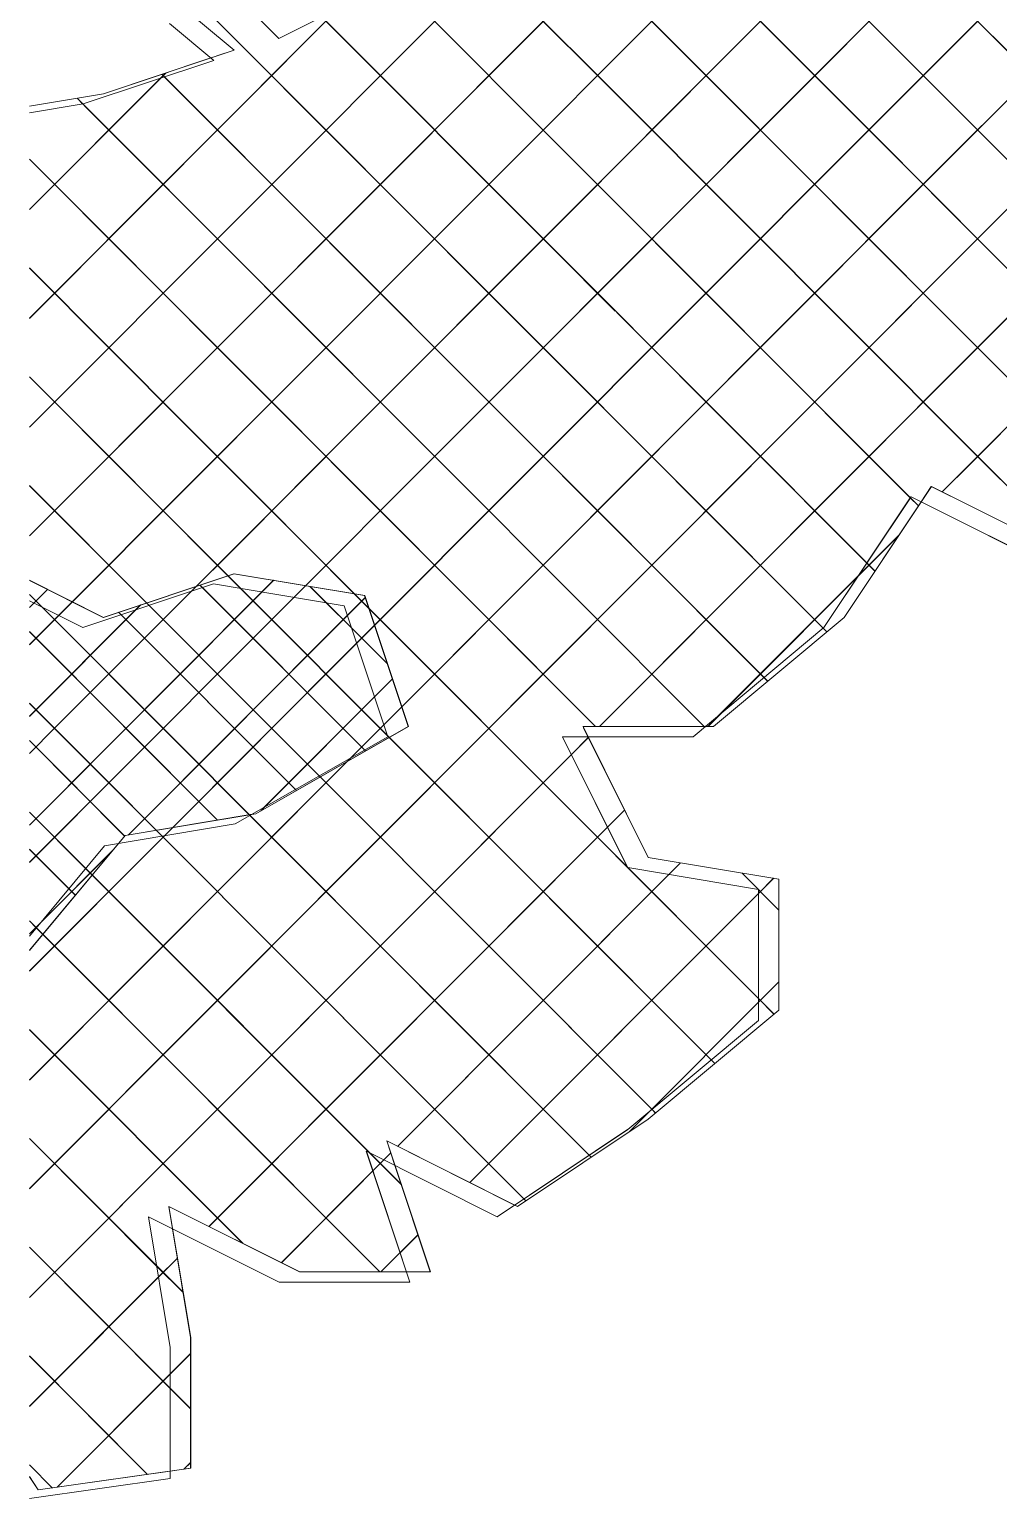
# Model space of a CAD drawing. Header units: millimetres. Extents: x -12186 to 152825, y -4386 to 9463.
# Drawn here: x 120202 to 120901, y 1825 to 2885 of the extents above; entities that cross this region are included whole.
import ezdxf

# ---------------------------------------------------------------- set-up
doc = ezdxf.new("R2010")
doc.units = ezdxf.units.MM
doc.layers.add('G-IMPT', color=8, linetype='Continuous', lineweight=5)
doc.layers.add('L-PLNT', color=71, linetype='Continuous', lineweight=5)

# ---------------------------------------------------------------- blocks, each defined once
blk = doc.blocks.new('SVA_Shades of Green Tree - Australian_Tree_based_on_Leopard_Tree_2901-1101184-Section 4')
at = {"layer": 'G-IMPT'}
for p, q in [((-39237.9, 2310.9), (-39061.7, 2487.4)), ((-39237.9, 2467.8), (-39224.9, 2480.9)), ((-39237.9, 2311), (-39070.3, 2479)), ((-39234.8, 2471), (-39225, 2480.9)), ((-39113.1, 2482.1), (-39115, 2484)), ((-38995.5, 2364.5), (-39114.8, 2484)), ((-38996.3, 2365.1), (-39113.1, 2482.1)), ((-39070.3, 2479), (-39061.9, 2487.4)), ((-39023.9, 2471.2), (-39035.7, 2483)), ((-38979.7, 2427.1), (-39035.6, 2483)), ((-39237.9, 2467.9), (-39234.8, 2471)), ((-39237.9, 2389.3), (-39157.7, 2469.7)), ((-39166.7, 2303.8), (-38995.7, 2475.1)), ((-39161.6, 2466), (-39157.8, 2469.7)), ((-39005.5, 2452.8), (-39023.9, 2471.2)), ((-39008.7, 2462.2), (-38995.8, 2475.1)), ((-39237.9, 2389.5), (-39161.6, 2466)), ((-39171.8, 2462.5), (-39173.7, 2464.4)), ((-39045.3, 2336), (-39173.6, 2464.4)), ((-39046.1, 2336.6), (-39171.8, 2462.5)), ((-39166.8, 2303.8), (-39008.7, 2462.2)), ((-39102.3, 2314.6), (-39237.9, 2450.4)), ((-39102.4, 2314.6), (-39237.9, 2450.3)), ((-38979.8, 2427.1), (-39005.5, 2452.8)), ((-39071, 2321.3), (-38976.1, 2416.3)), ((-38989.1, 2403.4), (-38976.2, 2416.3)), ((-39068.8, 2323.6), (-38989.1, 2403.4)), ((-39169.2, 2303.1), (-39237.9, 2372)), ((-39169.3, 2303.1), (-39237.9, 2371.9)), ((-39071.1, 2321.3), (-39068.8, 2323.6)), ((-39077.3, 2318.8), (-39169, 2303.4)), ((-39169, 2303.4), (-39173.8, 2297.7)), ((-39173.8, 2297.7), (-39237.9, 2220.7)), ((-39204.8, 2260.4), (-39237.9, 2293.6)), ((-39209.5, 2265), (-39237.9, 2293.4)), ((-39237.9, 2232.5), (-39178.1, 2292.4)), ((-39229.5, 2241.1), (-39178.2, 2292.4)), ((-39204.9, 2260.4), (-39209.5, 2265)), ((-39237.9, 2232.6), (-39229.5, 2241.1))]:
    blk.add_line(p, q, dxfattribs=at)
at = {"layer": 'G-IMPT', "flags": 128}
for points in [[(-39237.9, 2487.3), (-39184.7, 2460.7), (-39090.5, 2492.2), (-38996.3, 2476.4), (-38964.8, 2382.1), (-39074.8, 2319.2), (-39077.3, 2318.8)], [(-39237.9, 2487.4), (-39184.6, 2460.7), (-39090.4, 2492.2), (-38996.1, 2476.4), (-38964.7, 2382.1), (-39074.7, 2319.2), (-39168.9, 2303.4), (-39237.9, 2220.5)]]:
    blk.add_lwpolyline(points, dxfattribs=at)
at = {"layer": 'L-PLNT'}
for p, q in [((-39152.3, 2972.3), (-39058.1, 2877.9)), ((-39058.1, 2877.9), (-39152.3, 2972.3)), ((-39058.1, 2877.9), (-38963.8, 2925.1)), ((-38963.9, 2925.1), (-39058.1, 2878)), ((-39058.1, 2877.9), (-39058.1, 2877.9)), ((-39105.2, 2484.8), (-39199.4, 2453.3)), ((-39199.4, 2453.3), (-39105.2, 2484.8)), ((-39010.9, 2469), (-39105.2, 2484.8)), ((-39105.2, 2484.8), (-39011, 2469)), ((-39105.2, 2484.8), (-39105.2, 2484.8)), ((-39199.4, 2453.3), (-39237.9, 2472.6)), ((-39237.9, 2472.6), (-39199.5, 2453.3)), ((-39011, 2469), (-38979.6, 2374.7)), ((-39011, 2469), (-39010.9, 2469)), ((-38979.5, 2374.7), (-39010.9, 2469)), ((-39199.5, 2453.3), (-39199.4, 2453.3)), ((-39089.5, 2311.8), (-38979.5, 2374.7)), ((-38979.6, 2374.7), (-39089.5, 2311.8)), ((-38979.6, 2374.7), (-38979.5, 2374.7)), ((-39183.7, 2296.1), (-39089.5, 2311.8)), ((-39089.5, 2311.8), (-39183.7, 2296.1)), ((-39089.5, 2311.8), (-39089.5, 2311.8)), ((-39237.9, 2230.9), (-39183.7, 2296.1)), ((-39183.8, 2296.1), (-39237.9, 2231)), ((-39183.8, 2296.1), (-39183.7, 2296.1))]:
    blk.add_line(p, q, dxfattribs=at)
blk = doc.blocks.new('SVA_Shades of Green Tree - Australian_Tree_based_on_Leopard_Tree_2901-V502-Section 4')
at = {"layer": 'G-IMPT'}
for p, q in [((-39237.9, 2519.5), (-38686.2, 3072.1)), ((-39237.9, 2519.4), (-38686.1, 3072.1)), ((-37866.5, 2201.4), (-38735.7, 3072.1)), ((-37767.5, 2102.3), (-38735.6, 3072.1)), ((-39055.7, 2623.6), (-38616.5, 3063.5)), ((-39055.6, 2623.6), (-38616.4, 3063.5)), ((-37975.3, 2232.1), (-38781.3, 3039.4)), ((-37981.3, 2238), (-38781.3, 3039.3)), ((-38729.1, 2872.3), (-38565.3, 3036.4)), ((-38729, 2872.3), (-38565.1, 3036.4)), ((-38681.2, 2841.8), (-38514, 3009.3)), ((-38681.1, 2841.8), (-38513.9, 3009.3)), ((-38629.5, 2808.9), (-38807.8, 2987.5)), ((-38629.4, 2808.9), (-38807.7, 2987.5)), ((-38633.4, 2811.3), (-38462.7, 2982.3)), ((-38633.2, 2811.3), (-38462.6, 2982.3)), ((-38765.6, 2866.7), (-38860, 2961.3)), ((-38765.5, 2866.7), (-38859.9, 2961.4)), ((-39237.9, 2597.8), (-38884.8, 2951.5)), ((-39237.9, 2597.9), (-38885, 2951.4)), ((-38813.5, 2836.3), (-38917.6, 2940.5)), ((-38813.3, 2836.3), (-38917.5, 2940.6)), ((-38585.5, 2780.8), (-38435.9, 2930.7)), ((-38585.4, 2780.8), (-38435.8, 2930.7)), ((-38847.9, 2792.3), (-38974.9, 2919.6)), ((-38847.8, 2792.3), (-38974.8, 2919.6)), ((-39237.9, 2676.2), (-39015, 2899.5)), ((-39237.9, 2676.3), (-39015.3, 2899.3)), ((-38877.5, 2665.1), (-39113.6, 2901.6)), ((-38877.4, 2665.1), (-39113.5, 2901.6)), ((-38861, 2727), (-39027.1, 2893.4)), ((-38860.8, 2727), (-39027, 2893.5)), ((-38857.6, 2743.5), (-38729.1, 2872.3)), ((-38857.5, 2743.5), (-38729, 2872.3)), ((-39107.1, 2864), (-39103.3, 2865.3)), ((-38552.2, 2653), (-38765.6, 2866.7)), ((-38552.1, 2653), (-38765.5, 2866.7)), ((-38544.1, 2743.9), (-38421.9, 2866.3)), ((-38544, 2743.9), (-38421.7, 2866.3)), ((-39237.9, 2754.6), (-39139.6, 2853.1)), ((-39237.9, 2754.8), (-39143.5, 2849.3)), ((-39143.5, 2849.3), (-39139.8, 2853.1)), ((-39140.7, 2850.3), (-39142.5, 2852.2)), ((-38902.1, 2611.5), (-39142.4, 2852.2)), ((-38902.2, 2611.5), (-39140.7, 2850.3)), ((-38894.5, 2628.2), (-38681.2, 2841.8)), ((-38894.4, 2628.2), (-38681.1, 2841.8)), ((-39199.3, 2830.6), (-39203.6, 2835)), ((-38938.4, 2569.4), (-39203.5, 2835)), ((-38938.5, 2569.4), (-39198.4, 2829.7)), ((-38558.6, 2581), (-38813.5, 2836.3)), ((-38558.5, 2581), (-38813.3, 2836.3)), ((-39002, 2442.1), (-38633.4, 2811.3)), ((-39001.9, 2442), (-38633.2, 2811.3)), ((-38545.8, 2725), (-38629.5, 2808.9)), ((-38545.7, 2725), (-38629.4, 2808.9)), ((-38551.8, 2657.8), (-38407.8, 2802)), ((-38551.6, 2657.8), (-38407.7, 2802)), ((-39083.8, 2636.7), (-39237.9, 2791)), ((-39084, 2636.7), (-39237.9, 2790.9)), ((-38603.1, 2547.1), (-38847.9, 2792.3)), ((-38596.9, 2541), (-38847.8, 2792.3)), ((-38982.4, 2383.2), (-38585.4, 2780.8)), ((-38982, 2383.7), (-38585.5, 2780.8)), ((-38559.5, 2571.7), (-38350.3, 2781.2)), ((-38559.3, 2571.7), (-38350.2, 2781.2)), ((-39237.9, 2048.9), (-38544.1, 2743.9)), ((-39237.9, 2048.8), (-38544, 2743.9)), ((-39002.1, 2598.8), (-38857.6, 2743.5)), ((-39002, 2598.8), (-38857.5, 2743.5)), ((-38815.6, 2681.5), (-38861, 2727)), ((-38628.2, 2494), (-38860.8, 2727)), ((-38012.6, 2191), (-38545.8, 2725)), ((-38006.7, 2185.1), (-38545.7, 2725)), ((-39123.5, 2597.9), (-39237.9, 2712.6)), ((-39123.6, 2597.9), (-39237.9, 2712.4)), ((-38634.2, 2499.8), (-38814.5, 2680.4)), ((-38665.8, 2453.1), (-38877.5, 2665.1)), ((-38662.9, 2450.3), (-38877.4, 2665.1)), ((-38827, 2382.1), (-38551.8, 2657.8)), ((-38826.9, 2382.1), (-38551.6, 2657.8)), ((-38258.6, 2358.9), (-38552.2, 2653)), ((-38258.4, 2358.9), (-38552.1, 2653)), ((-39085.5, 2481.5), (-39237.9, 2634.1)), ((-39085.7, 2481.5), (-39237.9, 2634)), ((-38829.8, 2382.1), (-39084, 2636.7)), ((-38829.7, 2382.1), (-39083.8, 2636.7)), ((-38948.6, 2574), (-38894.5, 2628.2)), ((-38948.4, 2574), (-38894.4, 2628.2)), ((-39121.1, 2558.1), (-39055.7, 2623.6)), ((-39120.9, 2558.1), (-39055.6, 2623.6)), ((-38708.4, 2417.3), (-38902.2, 2611.5)), ((-38705.6, 2414.6), (-38902.1, 2611.5)), ((-38712.3, 2185.9), (-39123.6, 2597.9)), ((-38701, 2174.7), (-39123.5, 2597.9)), ((-39091.1, 2509.7), (-39002.1, 2598.8)), ((-39090.9, 2509.7), (-39002, 2598.8)), ((-39047.3, 2475.1), (-38948.6, 2574)), ((-39047.2, 2475.1), (-38948.4, 2574)), ((-38383.6, 2405.7), (-38558.6, 2581)), ((-38383.5, 2405.7), (-38558.5, 2581)), ((-38751.5, 2382.1), (-38938.5, 2569.4)), ((-38751.4, 2382.1), (-38938.4, 2569.4)), ((-38579.9, 2551.2), (-38559.5, 2571.7)), ((-38579.8, 2551.2), (-38559.3, 2571.7)), ((-39151.6, 2469.3), (-39237.9, 2555.7)), ((-39151.7, 2469.2), (-39237.9, 2555.6)), ((-39216.9, 2462.1), (-39121.1, 2558.1)), ((-39216.8, 2462), (-39120.9, 2558.1)), ((-38597, 2541), (-38602.9, 2546.9)), ((-38748.6, 2382.1), (-38610.9, 2520)), ((-38640.3, 2490.7), (-38611, 2520)), ((-39121.4, 2479.4), (-39091.1, 2509.7)), ((-39121.2, 2479.4), (-39090.9, 2509.7)), ((-38628.3, 2494), (-38634.2, 2499.8)), ((-38739.6, 2391.3), (-38640.3, 2490.7)), ((-39219.6, 2381), (-39121.4, 2479.4)), ((-39219.5, 2381), (-39121.2, 2479.4)), ((-39077.3, 2473.1), (-39085.7, 2481.5)), ((-39077.1, 2473.1), (-39085.5, 2481.5)), ((-39228.6, 2467.9), (-39237.9, 2477.3)), ((-39228.8, 2468), (-39237.9, 2477.1)), ((-39131.7, 2370.7), (-39228.8, 2468)), ((-39131.5, 2370.7), (-39228.6, 2467.9)), ((-39078.1, 2395.5), (-39151.7, 2469.2)), ((-39078, 2395.5), (-39151.6, 2469.3)), ((-38979.8, 2375.4), (-39077.3, 2473.1)), ((-38979.8, 2375.6), (-39077.1, 2473.1)), ((-39074.7, 2447.7), (-39047.3, 2475.1)), ((-39074.6, 2447.7), (-39047.2, 2475.1)), ((-39237.9, 2441.1), (-39216.9, 2462.1)), ((-39237.9, 2440.9), (-39216.8, 2462)), ((-39168.5, 2353.7), (-39074.7, 2447.7)), ((-39168.4, 2353.7), (-39074.6, 2447.7)), ((-38663, 2450.3), (-38665.8, 2453.1)), ((-39140.6, 2303.2), (-39002, 2442.1)), ((-39140.5, 2303.3), (-39001.9, 2442)), ((-38705.7, 2414.6), (-38708.4, 2417.3)), ((-39215.3, 2376.2), (-39237.9, 2398.8)), ((-39215.4, 2376.2), (-39237.9, 2398.7)), ((-39029, 2346.4), (-39078.1, 2395.5)), ((-39029, 2346.4), (-39078, 2395.5)), ((-39006.3, 2359.4), (-38982.4, 2383.3)), ((-39006, 2359.6), (-38982.4, 2383.2)), ((-38748.7, 2382.1), (-38739.6, 2391.3)), ((-39237.9, 2362.6), (-39219.6, 2381)), ((-39237.9, 2362.5), (-39219.5, 2381)), ((-39237.9, 1970.4), (-38834.9, 2374.1)), ((-39185.3, 2346), (-39215.4, 2376.2)), ((-39185.1, 2346), (-39215.3, 2376.2)), ((-38743.7, 2139.1), (-38979.8, 2375.6)), ((-38746.5, 2141.7), (-38979.8, 2375.4)), ((-38847.2, 2361.8), (-38835, 2374.1)), ((-38750.6, 2382.1), (-38839, 2382.1)), ((-38838.5, 2381), (-38835.3, 2374.7)), ((-39237.9, 1970.5), (-38847.2, 2361.8)), ((-39078.9, 2317.8), (-39131.7, 2370.7)), ((-39078.8, 2317.9), (-39131.5, 2370.7)), ((-39237.9, 2127.2), (-39006, 2359.6)), ((-39237.9, 2127.3), (-39006.3, 2359.4)), ((-39237.9, 2284.2), (-39168.5, 2353.7)), ((-39237.9, 2284.1), (-39168.4, 2353.7)), ((-39142.3, 2303), (-39185.3, 2346)), ((-39142.2, 2303), (-39185.1, 2346)), ((-38789.2, 2106.1), (-39029, 2346.4)), ((-38786.4, 2103.4), (-39029, 2346.4)), ((-39197.3, 2279.7), (-39237.9, 2320.4)), ((-39197.4, 2279.7), (-39237.9, 2320.3)), ((-39108.4, 2021.7), (-38808.8, 2321.8)), ((-38821.1, 2309.5), (-38808.9, 2321.8)), ((-39108.5, 2021.7), (-38821.1, 2309.5)), ((-38834.4, 2073), (-39078.9, 2317.8)), ((-38832.9, 2071.5), (-39078.8, 2317.9)), ((-39237.9, 2205.6), (-39140.5, 2303.3)), ((-39237.9, 2205.8), (-39140.6, 2303.2)), ((-38881.4, 2041.6), (-39142.3, 2303)), ((-38879.9, 2040.2), (-39142.2, 2303)), ((-38994.7, 2076.6), (-39197.4, 2279.7)), ((-38969.7, 2051.8), (-39197.3, 2279.7)), ((-38972.5, 2079.4), (-38768.4, 2283.8)), ((-38776.9, 2275.4), (-38768.5, 2283.8)), ((-38972.6, 2079.4), (-38776.9, 2275.4)), ((-38920.3, 2053.3), (-38701.3, 2272.6)), ((-38712.6, 2264.7), (-38724.4, 2276.5)), ((-38697.5, 2249.7), (-38724.3, 2276.5)), ((-38712.3, 2261.7), (-38701.4, 2272.6)), ((-38920.4, 2053.3), (-38712.3, 2261.7)), ((-38697.6, 2249.7), (-38712.3, 2264.4)), ((-39232.9, 2237), (-39237.9, 2242)), ((-39233, 2236.9), (-39237.9, 2241.9)), ((-38985.4, 1988.9), (-39233, 2236.9)), ((-38985.3, 1988.9), (-39232.9, 2237)), ((-38805.4, 2089.9), (-38697.5, 2198)), ((-38712.3, 2183.3), (-38697.6, 2198)), ((-38790.2, 2105.2), (-38712.3, 2183.3)), ((-38701.1, 2174.7), (-38712.3, 2185.9)), ((-39084.1, 2009.5), (-39237.9, 2163.6)), ((-39084.2, 2009.5), (-39237.9, 2163.4)), ((-38743.8, 2139.1), (-38746.5, 2141.7)), ((-38805.6, 2089.9), (-38790.2, 2105.2)), ((-38786.5, 2103.4), (-38789.2, 2106.1)), ((-39126.9, 1974), (-39237.9, 2085.1)), ((-39146.2, 1993.1), (-39237.9, 2085)), ((-38992.8, 2074.8), (-38994, 2076)), ((-39056.2, 1995.5), (-38977.3, 2074.6)), ((-38969.8, 2051.8), (-38992.8, 2074.8)), ((-38990.3, 2061.7), (-38982.4, 2069.6)), ((-38982.4, 2069.6), (-38977.4, 2074.6)), ((-38833, 2071.5), (-38834.4, 2073)), ((-39056.3, 1995.5), (-38990.3, 2061.7)), ((-38880, 2040.2), (-38881.4, 2041.6)), ((-38984.5, 1988.9), (-38957.7, 2015.7)), ((-38970.7, 2002.9), (-38957.9, 2015.7)), ((-39121.6, 1890.2), (-39237.9, 2006.7)), ((-39136.4, 1904.9), (-39237.9, 2006.6)), ((-38984.6, 1988.9), (-38970.7, 2002.9)), ((-39237.9, 1891.9), (-39131.1, 1998.9)), ((-39127.1, 1974), (-39146.2, 1993.1)), ((-39144.9, 1985.3), (-39131.2, 1998.9)), ((-39237.9, 1892.1), (-39144.9, 1985.3)), ((-39152.7, 1842.9), (-39237.9, 1928.3)), ((-39152.8, 1842.9), (-39237.9, 1928.1)), ((-39217.8, 1833.6), (-39121.6, 1930)), ((-39136.4, 1915.3), (-39121.7, 1930)), ((-39218, 1833.6), (-39136.4, 1915.3)), ((-39121.7, 1890.2), (-39136.4, 1904.9)), ((-39221.2, 1833.1), (-39237.9, 1849.8)), ((-39221.4, 1833.1), (-39237.9, 1849.7)), ((-39126.6, 1846.7), (-39121.7, 1851.6)), ((-39126.5, 1846.7), (-39121.6, 1851.6))]:
    blk.add_line(p, q, dxfattribs=at)
at = {"layer": 'G-IMPT', "flags": 128}
for points in [[(-39102.8, 2865.4), (-39090.3, 2869.6), (-39184.5, 2948.2), (-39237.9, 2966.1)], [(-39237.9, 2829.2), (-39184.4, 2838.1), (-39090.2, 2869.6), (-39184.4, 2948.2), (-39237.9, 2966.1)], [(-39237.9, 2829.2), (-39184.5, 2838.1), (-39107.1, 2864)], [(-38493.3, 2507.9), (-38587.5, 2555.1), (-38650.4, 2460.7), (-38744.6, 2382.1), (-38838.8, 2382.1), (-38791.7, 2287.7), (-38697.5, 2272), (-38697.5, 2177.6), (-38791.7, 2099), (-38886, 2036.1), (-38980.2, 2083.3), (-38948.8, 1988.9), (-39043, 1988.9), (-39137.3, 2036.1), (-39121.6, 1941.7), (-39121.6, 1847.4), (-39231.5, 1831.7), (-39237.9, 1841.3)], [(-38573.8, 2548.1), (-38587.7, 2555.1), (-38595, 2544)], [(-38595, 2544), (-38650.5, 2460.7), (-38744.7, 2382.1), (-38750.6, 2382.1)], [(-38242.3, 2256.3), (-38226.4, 2256.3), (-38242.1, 2350.6), (-38336.4, 2397.8), (-38430.6, 2413.5), (-38493.4, 2507.9), (-38573.1, 2547.8)], [(-38835.3, 2374.7), (-38791.9, 2287.7), (-38697.6, 2272), (-38697.6, 2177.6), (-38791.9, 2099), (-38886.1, 2036.1), (-38888.2, 2037.1)], [(-38888.2, 2037.1), (-38980.3, 2083.3), (-38974.4, 2065.6)], [(-38974.4, 2065.6), (-38948.9, 1988.9), (-38966.1, 1988.9)], [(-38966.1, 1988.9), (-39043.2, 1988.9), (-39137.4, 2036.1), (-39134.7, 2020)], [(-39134.7, 2020), (-39121.7, 1941.7), (-39121.7, 1847.4), (-39136.4, 1845.3)], [(-39136.4, 1845.3), (-39231.6, 1831.7), (-39237.9, 1841.1)]]:
    blk.add_lwpolyline(points, dxfattribs=at)
at = {"layer": 'L-PLNT'}
for p, q in [((-39137, 2888.9), (-39105, 2862.2)), ((-39105, 2862.2), (-39137, 2888.9)), ((-39105, 2862.2), (-39199.2, 2830.8)), ((-39199.2, 2830.8), (-39105, 2862.2)), ((-39105, 2862.2), (-39105, 2862.2)), ((-39199.2, 2830.8), (-39237.9, 2824.3)), ((-39237.9, 2824.3), (-39199.2, 2830.8)), ((-39199.2, 2830.8), (-39199.2, 2830.8)), ((-38665.2, 2453.3), (-38602.3, 2547.7)), ((-38602.4, 2547.7), (-38665.2, 2453.3)), ((-38602.4, 2547.7), (-38602.3, 2547.7)), ((-38602.3, 2547.7), (-38576.8, 2534.9)), ((-38576.8, 2534.9), (-38602.3, 2547.7)), ((-38576.8, 2534.9), (-38508.1, 2500.5)), ((-38508.2, 2500.5), (-38576.8, 2534.8)), ((-38759.4, 2374.7), (-38665.2, 2453.3)), ((-38665.2, 2453.3), (-38759.4, 2374.7)), ((-38665.2, 2453.3), (-38665.2, 2453.3)), ((-38806.5, 2280.3), (-38853.7, 2374.7)), ((-38853.7, 2374.7), (-38759.4, 2374.7)), ((-38759.5, 2374.7), (-38853.7, 2374.7)), ((-38853.7, 2374.7), (-38806.6, 2280.3)), ((-38853.7, 2374.7), (-38853.7, 2374.7)), ((-38759.5, 2374.7), (-38759.4, 2374.7)), ((-38806.6, 2280.3), (-38806.5, 2280.3)), ((-38712.3, 2264.6), (-38806.5, 2280.3)), ((-38806.5, 2280.3), (-38712.3, 2264.6)), ((-38712.3, 2170.2), (-38712.3, 2264.6)), ((-38712.3, 2264.6), (-38712.3, 2170.2)), ((-38712.3, 2264.6), (-38712.3, 2264.6)), ((-38806.5, 2091.6), (-38712.3, 2170.2)), ((-38712.3, 2170.2), (-38806.5, 2091.6)), ((-38712.3, 2170.2), (-38712.3, 2170.2)), ((-38900.8, 2028.7), (-38806.5, 2091.6)), ((-38806.6, 2091.6), (-38900.8, 2028.7)), ((-38806.6, 2091.6), (-38806.5, 2091.6)), ((-38995.1, 2075.9), (-38963.6, 1981.5)), ((-38995.1, 2075.9), (-38995, 2075.9)), ((-38963.6, 1981.5), (-38995, 2075.9)), ((-38995, 2075.9), (-38900.8, 2028.7)), ((-38900.8, 2028.7), (-38995, 2075.9)), ((-39136.4, 1934.3), (-39152.1, 2028.7)), ((-39152.1, 2028.7), (-39057.8, 1981.5)), ((-39057.9, 1981.5), (-39152.1, 2028.7)), ((-39152.1, 2028.7), (-39136.4, 1934.3)), ((-39152.1, 2028.7), (-39152.1, 2028.7)), ((-38900.8, 2028.7), (-38900.8, 2028.7)), ((-39057.9, 1981.5), (-39057.8, 1981.5)), ((-39057.8, 1981.5), (-38963.6, 1981.5)), ((-38963.6, 1981.5), (-39057.8, 1981.5)), ((-38963.6, 1981.5), (-38963.6, 1981.5)), ((-39136.4, 1840), (-39136.4, 1934.3)), ((-39136.4, 1934.3), (-39136.4, 1840)), ((-39136.4, 1934.3), (-39136.4, 1934.3)), ((-39237.9, 1825.5), (-39136.4, 1840)), ((-39136.4, 1840), (-39237.9, 1825.5)), ((-39136.4, 1840), (-39136.4, 1840))]:
    blk.add_line(p, q, dxfattribs=at)

msp = doc.modelspace()

# ---------------------------------------------------------------- block references
at = {"layer": 'L-PLNT'}
for name in ['SVA_Shades of Green Tree - Australian_Tree_based_on_Leopard_Tree_2901-V502-Section 4', 'SVA_Shades of Green Tree - Australian_Tree_based_on_Leopard_Tree_2901-1101184-Section 4']:
    msp.add_blockref(name, (159440.3, 0), dxfattribs=at)

doc.saveas('drawing.dxf')
